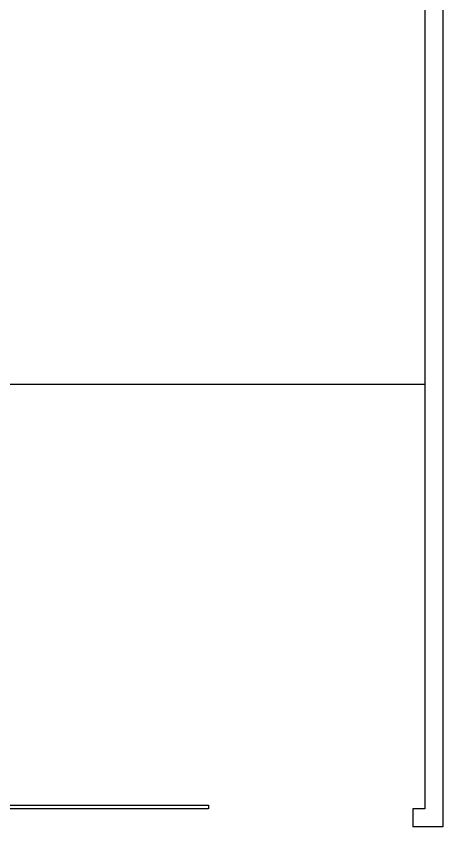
# Model space of a CAD drawing. Header units: metres. Extents: x 5374 to 45363, y 1840 to 12746.
# Drawn here: x 22523 to 22878, y 5055 to 5730 of the extents above; entities that cross this region are included whole.
import ezdxf

# ---------------------------------------------------------------- set-up
doc = ezdxf.new("R2010")
doc.units = ezdxf.units.M
doc.layers.add('02', color=2, linetype='Continuous')
doc.layers.add('06', color=6, linetype='Continuous')

msp = doc.modelspace()

# ---------------------------------------------------------------- linework, layer by layer
msp.add_line((22512.769, 5423.456), (22862.769, 5423.456))
at = {"layer": '02'}
msp.add_lwpolyline([(22322.802, 5070.171), (22322.802, 5073.171), (22682.802, 5073.171), (22682.802, 5070.171)], close=True, dxfattribs=at)
at = {"layer": '06'}
for p, q in [((22877.769, 7437.901), (22877.769, 5055.171)), ((22862.769, 5809.31), (22862.769, 5070.171)), ((22862.769, 5070.171), (22852.802, 5070.171)), ((22852.802, 5070.171), (22852.802, 5055.171)), ((22877.769, 5055.171), (22852.802, 5055.171))]:
    msp.add_line(p, q, dxfattribs=at)

doc.saveas('drawing.dxf')
